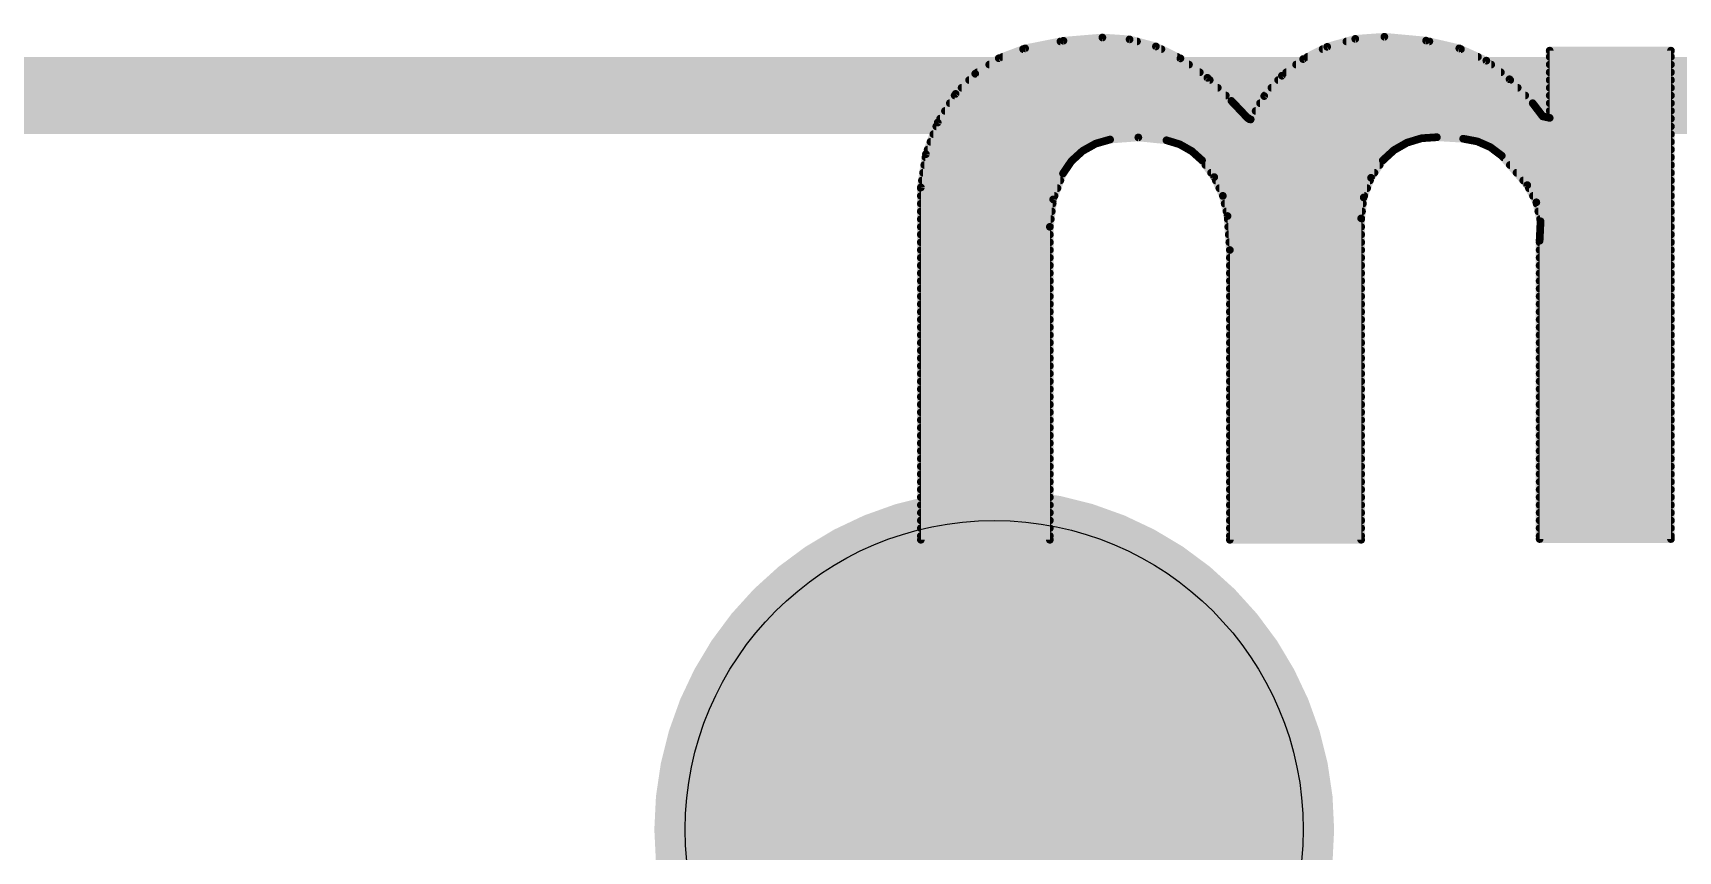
# Model space of a CAD drawing. Extents: x -128 to 56, y -3 to 18.
# Drawn here: x 15.13 to 20.54, y 10.22 to 12.91 of the extents above; entities that cross this region are included whole.
import ezdxf

# ---------------------------------------------------------------- set-up
doc = ezdxf.new("R2010")
doc.units = 0
for name, color, linetype in [('16', 132, 'CONTINUOUS'), ('20', 53, 'CONTINUOUS'), ('22', 53, 'CONTINUOUS'), ('29', 253, 'CONTINUOUS'), ('30', 253, 'CONTINUOUS')]:
    doc.layers.add(name, color=color, linetype=linetype)

msp = doc.modelspace()

# ---------------------------------------------------------------- linework, layer by layer
at = {"layer": '16', "const_width": 0.254}
msp.add_lwpolyline([(44.45, 12.7), (5.08, 12.7)], dxfattribs=at)
at = {"layer": '20'}
msp.add_circle((18.288, 10.287), 1.016, dxfattribs=at)
at = {"layer": '22', "const_width": 0.0254}
for points in [[(18.5156, 12.8798), (18.3896, 12.8549)], [(18.5056, 12.8778), (18.7575, 12.8778)], [(18.6436, 12.8905), (18.5156, 12.8798)], [(18.733, 12.8844), (18.6436, 12.8905)], [(18.8196, 12.8612), (18.733, 12.8844)], [(19.475, 12.8861), (19.3827, 12.86)], [(19.4458, 12.8778), (19.7187, 12.8778)], [(19.5707, 12.893), (19.475, 12.8861)], [(19.7079, 12.8803), (19.5707, 12.893)], [(19.8171, 12.8549), (19.7079, 12.8803)], [(18.303, 12.8222), (18.2255, 12.7715)], [(18.3896, 12.8549), (18.303, 12.8222)], [(18.3156, 12.827), (18.8897, 12.827)], [(18.383, 12.8524), (18.8376, 12.8524)], [(18.9001, 12.8219), (18.8196, 12.8612)], [(18.989, 12.7581), (18.9001, 12.8219)], [(19.3037, 12.8197), (19.2339, 12.765)], [(19.3827, 12.86), (19.3037, 12.8197)], [(19.3181, 12.827), (19.8785, 12.827)], [(19.3678, 12.8524), (19.8226, 12.8524)], [(19.906, 12.8145), (19.8171, 12.8549)], [(19.9822, 12.7533), (19.906, 12.8145)], [(20.513, 12.8473), (20.1143, 12.8473)], [(20.1143, 12.8473), (20.1143, 12.6263)], [(20.1143, 12.827), (20.513, 12.827)], [(20.513, 11.242), (20.513, 12.8473)], [(18.2255, 12.7715), (18.161, 12.7051)], [(18.2327, 12.7762), (18.9638, 12.7762)], [(18.2715, 12.8016), (18.9284, 12.8016)], [(19.0678, 12.6822), (18.989, 12.7581)], [(19.2339, 12.765), (19.1757, 12.6981)], [(19.2481, 12.7762), (19.9537, 12.7762)], [(19.2806, 12.8016), (19.9221, 12.8016)], [(20.1143, 12.8016), (20.513, 12.8016)], [(20.1143, 12.7762), (20.513, 12.7762)], [(18.161, 12.7051), (18.1022, 12.6112)], [(18.1578, 12.7), (19.0493, 12.7)], [(18.1807, 12.7254), (19.023, 12.7254)], [(18.2054, 12.7508), (18.9966, 12.7508)], [(19.1773, 12.7), (20.0338, 12.7)], [(19.1994, 12.7254), (20.0092, 12.7254)], [(19.2215, 12.7508), (19.9846, 12.7508)], [(20.0584, 12.6746), (19.9822, 12.7533)], [(20.1143, 12.7508), (20.513, 12.7508)], [(20.1143, 12.7254), (20.513, 12.7254)], [(20.1143, 12.7), (20.513, 12.7)], [(18.126, 12.6492), (19.0991, 12.6492)], [(18.1419, 12.6746), (19.075, 12.6746)], [(19.1135, 12.634), (19.0678, 12.6822)], [(19.1757, 12.6981), (19.1313, 12.6213)], [(19.1474, 12.6492), (20.0778, 12.6492)], [(19.1621, 12.6746), (20.0584, 12.6746)], [(20.0914, 12.6314), (20.0584, 12.6746)], [(20.1143, 12.6746), (20.513, 12.6746)], [(20.1143, 12.6492), (20.513, 12.6492)], [(18.1022, 12.6112), (18.0635, 12.5073)], [(18.0974, 12.5984), (20.513, 12.5984)], [(18.1101, 12.6238), (19.1242, 12.6238)], [(19.1226, 12.6249), (19.1135, 12.634)], [(19.1266, 12.6222), (19.1226, 12.6249)], [(19.1313, 12.6213), (19.1266, 12.6222)], [(19.1327, 12.6238), (20.513, 12.6238)], [(20.1143, 12.6263), (20.0914, 12.6314)], [(18.0785, 12.5476), (18.6424, 12.5476)], [(18.088, 12.573), (20.513, 12.573)], [(18.5784, 12.5176), (18.6215, 12.5417)], [(18.6215, 12.5417), (18.669, 12.5552)], [(18.669, 12.5552), (18.7618, 12.5622)], [(18.7618, 12.5622), (18.8544, 12.5527)], [(18.8544, 12.5527), (18.8979, 12.5394)], [(18.871, 12.5476), (19.654, 12.5476)], [(18.8979, 12.5394), (18.9375, 12.517)], [(19.6024, 12.5204), (19.6457, 12.5451)], [(19.6457, 12.5451), (19.6936, 12.5595)], [(19.6936, 12.5595), (19.7434, 12.5628)], [(19.7434, 12.5628), (19.8298, 12.5578)], [(19.8298, 12.5578), (19.8761, 12.5491)], [(19.8761, 12.5491), (19.9192, 12.5302)], [(19.8796, 12.5476), (20.513, 12.5476)], [(18.0635, 12.5073), (18.0467, 12.3977)], [(18.0619, 12.4968), (18.5556, 12.4968)], [(18.0691, 12.5222), (18.5867, 12.5222)], [(18.5141, 12.4435), (18.5419, 12.4843)], [(18.5419, 12.4843), (18.5784, 12.5176)], [(18.9282, 12.5222), (19.6055, 12.5222)], [(18.9375, 12.517), (18.9713, 12.4866)], [(18.9599, 12.4968), (19.5767, 12.4968)], [(18.9713, 12.4866), (19.0114, 12.4317)], [(19.5269, 12.4294), (19.5656, 12.4866)], [(19.5656, 12.4866), (19.6024, 12.5204)], [(19.9192, 12.5302), (19.9568, 12.5019)], [(19.9298, 12.5222), (20.513, 12.5222)], [(19.9568, 12.5019), (20.0406, 12.4054)], [(19.9612, 12.4968), (20.513, 12.4968)], [(18.0541, 12.446), (18.5158, 12.446)], [(18.058, 12.4714), (18.5331, 12.4714)], [(18.4819, 12.3585), (18.5141, 12.4435)], [(18.9824, 12.4714), (19.5553, 12.4714)], [(19.0009, 12.446), (19.5381, 12.446)], [(19.0114, 12.4317), (19.0397, 12.37)], [(19.5027, 12.3647), (19.5269, 12.4294)], [(19.9833, 12.4714), (20.513, 12.4714)], [(20.0053, 12.446), (20.513, 12.446)], [(18.0467, 12.3977), (18.0467, 11.2395)], [(18.0467, 12.3952), (18.4958, 12.3952)], [(18.0502, 12.4206), (18.5054, 12.4206)], [(19.0165, 12.4206), (19.5236, 12.4206)], [(19.0281, 12.3952), (19.5141, 12.3952)], [(20.0274, 12.4206), (20.513, 12.4206)], [(20.0406, 12.4054), (20.0704, 12.3488)], [(20.046, 12.3952), (20.513, 12.3952)], [(18.0467, 12.3698), (18.4861, 12.3698)], [(18.0467, 12.3444), (18.4801, 12.3444)], [(18.4709, 12.2682), (18.4819, 12.3585)], [(19.0397, 12.37), (19.0551, 12.3038)], [(19.0397, 12.3698), (19.5046, 12.3698)], [(19.0456, 12.3444), (19.5003, 12.3444)], [(19.4945, 12.2961), (19.5027, 12.3647)], [(20.0594, 12.3698), (20.513, 12.3698)], [(20.0704, 12.3488), (20.0843, 12.2864)], [(20.0714, 12.3444), (20.513, 12.3444)], [(18.0467, 12.319), (18.4771, 12.319)], [(18.0467, 12.2936), (18.474, 12.2936)], [(18.0467, 12.2682), (18.4709, 12.2682)], [(18.4709, 11.2395), (18.4709, 12.2682)], [(19.0516, 12.319), (19.4972, 12.319)], [(19.0551, 12.3038), (19.0627, 12.192)], [(19.0558, 12.2936), (19.4945, 12.2936)], [(19.0575, 12.2682), (19.4945, 12.2682)], [(19.4945, 11.2395), (19.4945, 12.2961)], [(20.077, 12.319), (20.513, 12.319)], [(20.0843, 12.2864), (20.0812, 12.2225)], [(20.0827, 12.2936), (20.513, 12.2936)], [(20.0834, 12.2682), (20.513, 12.2682)], [(18.0467, 12.2428), (18.4709, 12.2428)], [(18.0467, 12.2174), (18.4709, 12.2174)], [(19.0592, 12.2428), (19.4945, 12.2428)], [(19.061, 12.2174), (19.4945, 12.2174)], [(20.0812, 12.2225), (20.0812, 11.242)], [(20.0812, 12.2174), (20.513, 12.2174)], [(20.0822, 12.2428), (20.513, 12.2428)], [(18.0467, 12.192), (18.4709, 12.192)], [(18.0467, 12.1666), (18.4709, 12.1666)], [(19.0627, 12.192), (19.0627, 11.2395)], [(19.0627, 12.192), (19.4945, 12.192)], [(19.0627, 12.1666), (19.4945, 12.1666)], [(20.0812, 12.192), (20.513, 12.192)], [(20.0812, 12.1666), (20.513, 12.1666)], [(18.0467, 12.1412), (18.4709, 12.1412)], [(18.0467, 12.1158), (18.4709, 12.1158)], [(19.0627, 12.1412), (19.4945, 12.1412)], [(19.0627, 12.1158), (19.4945, 12.1158)], [(20.0812, 12.1412), (20.513, 12.1412)], [(20.0812, 12.1158), (20.513, 12.1158)], [(18.0467, 12.0904), (18.4709, 12.0904)], [(18.0467, 12.065), (18.4709, 12.065)], [(19.0627, 12.0904), (19.4945, 12.0904)], [(19.0627, 12.065), (19.4945, 12.065)], [(20.0812, 12.0904), (20.513, 12.0904)], [(20.0812, 12.065), (20.513, 12.065)], [(18.0467, 12.0396), (18.4709, 12.0396)], [(18.0467, 12.0142), (18.4709, 12.0142)], [(19.0627, 12.0396), (19.4945, 12.0396)], [(19.0627, 12.0142), (19.4945, 12.0142)], [(20.0812, 12.0396), (20.513, 12.0396)], [(20.0812, 12.0142), (20.513, 12.0142)], [(18.0467, 11.9888), (18.4709, 11.9888)], [(18.0467, 11.9634), (18.4709, 11.9634)], [(19.0627, 11.9888), (19.4945, 11.9888)], [(19.0627, 11.9634), (19.4945, 11.9634)], [(20.0812, 11.9888), (20.513, 11.9888)], [(20.0812, 11.9634), (20.513, 11.9634)], [(18.0467, 11.938), (18.4709, 11.938)], [(18.0467, 11.9126), (18.4709, 11.9126)], [(19.0627, 11.938), (19.4945, 11.938)], [(19.0627, 11.9126), (19.4945, 11.9126)], [(20.0812, 11.938), (20.513, 11.938)], [(20.0812, 11.9126), (20.513, 11.9126)], [(18.0467, 11.8872), (18.4709, 11.8872)], [(18.0467, 11.8618), (18.4709, 11.8618)], [(18.0467, 11.8364), (18.4709, 11.8364)], [(19.0627, 11.8872), (19.4945, 11.8872)], [(19.0627, 11.8618), (19.4945, 11.8618)], [(19.0627, 11.8364), (19.4945, 11.8364)], [(20.0812, 11.8872), (20.513, 11.8872)], [(20.0812, 11.8618), (20.513, 11.8618)], [(20.0812, 11.8364), (20.513, 11.8364)], [(18.0467, 11.811), (18.4709, 11.811)], [(18.0467, 11.7856), (18.4709, 11.7856)], [(19.0627, 11.811), (19.4945, 11.811)], [(19.0627, 11.7856), (19.4945, 11.7856)], [(20.0812, 11.811), (20.513, 11.811)], [(20.0812, 11.7856), (20.513, 11.7856)], [(18.0467, 11.7602), (18.4709, 11.7602)], [(18.0467, 11.7348), (18.4709, 11.7348)], [(19.0627, 11.7602), (19.4945, 11.7602)], [(19.0627, 11.7348), (19.4945, 11.7348)], [(20.0812, 11.7602), (20.513, 11.7602)], [(20.0812, 11.7348), (20.513, 11.7348)], [(18.0467, 11.7094), (18.4709, 11.7094)], [(18.0467, 11.684), (18.4709, 11.684)], [(19.0627, 11.7094), (19.4945, 11.7094)], [(19.0627, 11.684), (19.4945, 11.684)], [(20.0812, 11.7094), (20.513, 11.7094)], [(20.0812, 11.684), (20.513, 11.684)], [(18.0467, 11.6586), (18.4709, 11.6586)], [(18.0467, 11.6332), (18.4709, 11.6332)], [(19.0627, 11.6586), (19.4945, 11.6586)], [(19.0627, 11.6332), (19.4945, 11.6332)], [(20.0812, 11.6586), (20.513, 11.6586)], [(20.0812, 11.6332), (20.513, 11.6332)], [(18.0467, 11.6078), (18.4709, 11.6078)], [(18.0467, 11.5824), (18.4709, 11.5824)], [(19.0627, 11.6078), (19.4945, 11.6078)], [(19.0627, 11.5824), (19.4945, 11.5824)], [(20.0812, 11.6078), (20.513, 11.6078)], [(20.0812, 11.5824), (20.513, 11.5824)], [(18.0467, 11.557), (18.4709, 11.557)], [(18.0467, 11.5316), (18.4709, 11.5316)], [(19.0627, 11.557), (19.4945, 11.557)], [(19.0627, 11.5316), (19.4945, 11.5316)], [(20.0812, 11.557), (20.513, 11.557)], [(20.0812, 11.5316), (20.513, 11.5316)], [(18.0467, 11.5062), (18.4709, 11.5062)], [(18.0467, 11.4808), (18.4709, 11.4808)], [(18.0467, 11.4554), (18.4709, 11.4554)], [(19.0627, 11.5062), (19.4945, 11.5062)], [(19.0627, 11.4808), (19.4945, 11.4808)], [(19.0627, 11.4554), (19.4945, 11.4554)], [(20.0812, 11.5062), (20.513, 11.5062)], [(20.0812, 11.4808), (20.513, 11.4808)], [(20.0812, 11.4554), (20.513, 11.4554)], [(18.0467, 11.43), (18.4709, 11.43)], [(18.0467, 11.4046), (18.4709, 11.4046)], [(19.0627, 11.43), (19.4945, 11.43)], [(19.0627, 11.4046), (19.4945, 11.4046)], [(20.0812, 11.43), (20.513, 11.43)], [(20.0812, 11.4046), (20.513, 11.4046)], [(18.0467, 11.3792), (18.4709, 11.3792)], [(18.0467, 11.3538), (18.4709, 11.3538)], [(19.0627, 11.3792), (19.4945, 11.3792)], [(19.0627, 11.3538), (19.4945, 11.3538)], [(20.0812, 11.3792), (20.513, 11.3792)], [(20.0812, 11.3538), (20.513, 11.3538)], [(18.0467, 11.3284), (18.4709, 11.3284)], [(18.0467, 11.303), (18.4709, 11.303)], [(19.0627, 11.3284), (19.4945, 11.3284)], [(19.0627, 11.303), (19.4945, 11.303)], [(20.0812, 11.3284), (20.513, 11.3284)], [(20.0812, 11.303), (20.513, 11.303)], [(18.0467, 11.2776), (18.4709, 11.2776)], [(18.0467, 11.2522), (18.4709, 11.2522)], [(18.0467, 11.2395), (18.4709, 11.2395)], [(19.0627, 11.2776), (19.4945, 11.2776)], [(19.0627, 11.2522), (19.4945, 11.2522)], [(19.0627, 11.2395), (19.4945, 11.2395)], [(20.0812, 11.2776), (20.513, 11.2776)], [(20.0812, 11.2522), (20.513, 11.2522)], [(20.0812, 11.242), (20.513, 11.242)]]:
    msp.add_lwpolyline(points, dxfattribs=at)
at = {"layer": '22', "const_width": 0.0127}
for points in [[(18.5056, 12.8841, 1), (18.5056, 12.8715)], [(18.5151, 12.8861, 1), (18.5161, 12.8735)], [(18.5168, 12.8736, 1), (18.5144, 12.886)], [(18.644, 12.8968, 1), (18.6432, 12.8842)], [(18.6441, 12.8842, 1), (18.6431, 12.8968)], [(18.7346, 12.8905, 1), (18.7314, 12.8782)], [(18.7326, 12.878, 1), (18.7334, 12.8907)], [(18.7575, 12.8715, 1), (18.7575, 12.8841)], [(19.4458, 12.8841, 1), (19.4458, 12.8715)], [(19.4746, 12.8924, 1), (19.4755, 12.8797)], [(19.4767, 12.8799, 1), (19.4733, 12.8922)], [(19.5713, 12.8993, 1), (19.5701, 12.8867)], [(19.5712, 12.8867, 1), (19.5702, 12.8993)], [(19.7093, 12.8865, 1), (19.7065, 12.8741)], [(19.7073, 12.874, 1), (19.7085, 12.8866)], [(19.7187, 12.8715, 1), (19.7187, 12.8841)], [(18.3007, 12.8282, 1), (18.3052, 12.8163)], [(18.3064, 12.8169, 1), (18.2995, 12.8276)], [(18.3156, 12.8333, 1), (18.3156, 12.8207)], [(18.383, 12.8588, 1), (18.383, 12.8461)], [(18.3884, 12.8611, 1), (18.3908, 12.8487)], [(18.3918, 12.849, 1), (18.3874, 12.8608)], [(18.8224, 12.8669, 1), (18.8168, 12.8555)], [(18.8179, 12.8551, 1), (18.8212, 12.8673)], [(18.8376, 12.8461, 1), (18.8376, 12.8588)], [(18.8897, 12.8207, 1), (18.8897, 12.8333)], [(18.9038, 12.8271, 1), (18.8964, 12.8167)], [(18.8973, 12.8162, 1), (18.9029, 12.8276)], [(19.3008, 12.8253, 1), (19.3066, 12.814)], [(19.3076, 12.8147, 1), (19.2998, 12.8247)], [(19.3181, 12.8333, 1), (19.3181, 12.8207)], [(19.3678, 12.8588, 1), (19.3678, 12.8461)], [(19.381, 12.8661, 1), (19.3844, 12.8539)], [(19.3856, 12.8543, 1), (19.3798, 12.8657)], [(19.8197, 12.8607, 1), (19.8145, 12.8491)], [(19.8157, 12.8487, 1), (19.8185, 12.8611)], [(19.8226, 12.8461, 1), (19.8226, 12.8588)], [(19.8785, 12.8207, 1), (19.8785, 12.8333)], [(19.91, 12.8194, 1), (19.9021, 12.8095)], [(19.9034, 12.8087, 1), (19.9087, 12.8202)], [(20.1207, 12.8473, 1), (20.1079, 12.8473)], [(20.1143, 12.8537, 1), (20.1143, 12.841)], [(20.1143, 12.8333, 1), (20.1143, 12.8207)], [(20.5194, 12.8473, 1), (20.5067, 12.8473)], [(20.513, 12.841, 1), (20.513, 12.8537)], [(20.513, 12.8207, 1), (20.513, 12.8333)], [(18.222, 12.7768, 1), (18.229, 12.7662)], [(18.2301, 12.7671, 1), (18.221, 12.7759)], [(18.2327, 12.7826, 1), (18.2327, 12.7699)], [(18.2715, 12.8079, 1), (18.2715, 12.7953)], [(18.9284, 12.7953, 1), (18.9284, 12.8079)], [(18.9638, 12.7699, 1), (18.9638, 12.7826)], [(18.9934, 12.7627, 1), (18.9846, 12.7535)], [(18.9853, 12.7529, 1), (18.9927, 12.7633)], [(19.2299, 12.77, 1), (19.2378, 12.76)], [(19.2386, 12.7609, 1), (19.2291, 12.7692)], [(19.2481, 12.7826, 1), (19.2481, 12.7699)], [(19.2806, 12.8079, 1), (19.2806, 12.7953)], [(19.9221, 12.7953, 1), (19.9221, 12.8079)], [(19.9537, 12.7699, 1), (19.9537, 12.7826)], [(19.9868, 12.7577, 1), (19.9776, 12.7489)], [(20.1143, 12.8079, 1), (20.1143, 12.7953)], [(20.1143, 12.7826, 1), (20.1143, 12.7699)], [(20.513, 12.7953, 1), (20.513, 12.8079)], [(20.513, 12.7699, 1), (20.513, 12.7826)], [(18.1578, 12.7064, 1), (18.1578, 12.6937)], [(18.1564, 12.7095, 1), (18.1656, 12.7007)], [(18.1664, 12.7017, 1), (18.1556, 12.7085)], [(18.1807, 12.7317, 1), (18.1807, 12.7191)], [(18.2054, 12.7571, 1), (18.2054, 12.7445)], [(18.9966, 12.7445, 1), (18.9966, 12.7571)], [(19.023, 12.7191, 1), (19.023, 12.7317)], [(19.0493, 12.6937, 1), (19.0493, 12.7064)], [(19.1773, 12.7064, 1), (19.1773, 12.6937)], [(19.1994, 12.7317, 1), (19.1994, 12.7191)], [(19.2215, 12.7571, 1), (19.2215, 12.7445)], [(19.9782, 12.7483, 1), (19.9862, 12.7583)], [(19.9846, 12.7445, 1), (19.9846, 12.7571)], [(20.0092, 12.7191, 1), (20.0092, 12.7317)], [(20.0338, 12.6937, 1), (20.0338, 12.7064)], [(20.1143, 12.7571, 1), (20.1143, 12.7445)], [(20.1143, 12.7317, 1), (20.1143, 12.7191)], [(20.1143, 12.7064, 1), (20.1143, 12.6937)], [(20.513, 12.7445, 1), (20.513, 12.7571)], [(20.513, 12.7191, 1), (20.513, 12.7317)], [(20.513, 12.6937, 1), (20.513, 12.7064)], [(18.126, 12.6555, 1), (18.126, 12.6429)], [(18.1419, 12.6809, 1), (18.1419, 12.6683)], [(19.0724, 12.6866, 1), (19.0632, 12.6778)], [(19.0634, 12.6776, 1), (19.0722, 12.6868)], [(19.075, 12.6683, 1), (19.075, 12.6809)], [(19.0991, 12.6429, 1), (19.0991, 12.6555)], [(19.1474, 12.6555, 1), (19.1474, 12.6429)], [(19.1621, 12.6809, 1), (19.1621, 12.6683)], [(19.1709, 12.7023, 1), (19.1805, 12.6939)], [(19.1812, 12.6949, 1), (19.1702, 12.7013)], [(20.0634, 12.6785, 1), (20.0534, 12.6707)], [(20.0538, 12.6702, 1), (20.063, 12.679)], [(20.0584, 12.6683, 1), (20.0584, 12.6809)], [(20.0778, 12.6429, 1), (20.0778, 12.6555)], [(20.1143, 12.6809, 1), (20.1143, 12.6683)], [(20.1143, 12.6555, 1), (20.1143, 12.6429)], [(20.513, 12.6683, 1), (20.513, 12.6809)], [(20.513, 12.6429, 1), (20.513, 12.6555)], [(18.0974, 12.6047, 1), (18.0974, 12.5921)], [(18.0968, 12.6145, 1), (18.1075, 12.6078)], [(18.1081, 12.6089, 1), (18.0962, 12.6134)], [(18.1101, 12.6302, 1), (18.1101, 12.6175)], [(19.118, 12.6385, 1), (19.109, 12.6295)], [(19.1089, 12.6296, 1), (19.1181, 12.6384)], [(19.1261, 12.6302, 1), (19.1191, 12.6196)], [(19.1181, 12.6204, 1), (19.1271, 12.6294)], [(19.1278, 12.6285, 1), (19.1254, 12.616)], [(19.123, 12.617, 1), (19.1301, 12.6275)], [(19.1242, 12.6175, 1), (19.1242, 12.6302)], [(19.1258, 12.6245, 1), (19.1368, 12.6181)], [(19.1327, 12.6302, 1), (19.1327, 12.6175)], [(19.1301, 12.6151, 1), (19.1325, 12.6275)], [(20.0928, 12.6376, 1), (20.09, 12.6252)], [(20.0864, 12.6275, 1), (20.0964, 12.6353)], [(20.1079, 12.6263, 1), (20.1207, 12.6263)], [(20.1129, 12.6201, 1), (20.1157, 12.6325)], [(20.513, 12.6175, 1), (20.513, 12.6302)], [(20.513, 12.5921, 1), (20.513, 12.6047)], [(18.0785, 12.554, 1), (18.0785, 12.5413)], [(18.088, 12.5793, 1), (18.088, 12.5667)], [(18.6198, 12.5478, 1), (18.6233, 12.5355)], [(18.6246, 12.5361, 1), (18.6184, 12.5472)], [(18.6424, 12.5413, 1), (18.6424, 12.554)], [(18.6685, 12.5615, 1), (18.6695, 12.5489)], [(18.6707, 12.5491, 1), (18.6673, 12.5613)], [(18.7625, 12.5685, 1), (18.7612, 12.5558)], [(18.7623, 12.5558, 1), (18.7613, 12.5685)], [(18.8563, 12.5588, 1), (18.8525, 12.5466)], [(18.8538, 12.5464, 1), (18.855, 12.559)], [(18.871, 12.554, 1), (18.871, 12.5413)], [(18.901, 12.5449, 1), (18.8948, 12.5338)], [(18.896, 12.5333, 1), (18.8997, 12.5454)], [(19.6439, 12.5512, 1), (19.6476, 12.539)], [(19.6489, 12.5396, 1), (19.6426, 12.5506)], [(19.654, 12.5413, 1), (19.654, 12.554)], [(19.6932, 12.5658, 1), (19.694, 12.5532)], [(19.6954, 12.5534, 1), (19.6917, 12.5656)], [(19.7438, 12.5691, 1), (19.743, 12.5565)], [(19.7438, 12.5565, 1), (19.743, 12.5691)], [(19.831, 12.564, 1), (19.8286, 12.5516)], [(19.8294, 12.5515, 1), (19.8302, 12.5641)], [(19.8786, 12.555, 1), (19.8735, 12.5433)], [(19.8796, 12.554, 1), (19.8796, 12.5413)], [(19.8749, 12.5429, 1), (19.8772, 12.5554)], [(20.513, 12.5667, 1), (20.513, 12.5793)], [(20.513, 12.5413, 1), (20.513, 12.554)], [(18.0619, 12.5031, 1), (18.0619, 12.4905)], [(18.0576, 12.5095, 1), (18.0695, 12.505)], [(18.0698, 12.5063, 1), (18.0573, 12.5082)], [(18.0691, 12.5285, 1), (18.0691, 12.5159)], [(18.5472, 12.4807, 1), (18.5367, 12.4879)], [(18.5556, 12.4905, 1), (18.5556, 12.5031)], [(18.5753, 12.5231, 1), (18.5815, 12.512)], [(18.5827, 12.5129, 1), (18.5741, 12.5223)], [(18.5867, 12.5159, 1), (18.5867, 12.5285)], [(18.9282, 12.5285, 1), (18.9282, 12.5159)], [(18.9417, 12.5217, 1), (18.9332, 12.5123)], [(18.9343, 12.5115, 1), (18.9406, 12.5225)], [(18.9599, 12.5031, 1), (18.9599, 12.4905)], [(18.9764, 12.4903, 1), (18.9662, 12.4829)], [(18.9671, 12.4819, 1), (18.9755, 12.4913)], [(19.5613, 12.4913, 1), (19.5699, 12.4819)], [(19.5709, 12.483, 1), (19.5603, 12.4902)], [(19.5767, 12.4905, 1), (19.5767, 12.5031)], [(19.5992, 12.5259, 1), (19.6055, 12.5149)], [(19.6067, 12.5157, 1), (19.5981, 12.5251)], [(19.6055, 12.5159, 1), (19.6055, 12.5285)], [(19.923, 12.5353, 1), (19.9153, 12.5251)], [(19.9166, 12.5244, 1), (19.9217, 12.536)], [(19.9298, 12.5285, 1), (19.9298, 12.5159)], [(19.9616, 12.5061, 1), (19.952, 12.4977)], [(19.953, 12.4968, 1), (19.9606, 12.507)], [(19.9612, 12.5031, 1), (19.9612, 12.4905)], [(20.513, 12.5159, 1), (20.513, 12.5285)], [(20.513, 12.4905, 1), (20.513, 12.5031)], [(18.0541, 12.4523, 1), (18.0541, 12.4397)], [(18.058, 12.4778, 1), (18.058, 12.4651)], [(18.5089, 12.4471, 1), (18.5193, 12.4399)], [(18.52, 12.4412, 1), (18.5082, 12.4458)], [(18.5158, 12.4397, 1), (18.5158, 12.4523)], [(18.5331, 12.4651, 1), (18.5331, 12.4778)], [(18.5377, 12.489, 1), (18.5462, 12.4796)], [(18.9824, 12.4778, 1), (18.9824, 12.4651)], [(19.0009, 12.4523, 1), (19.0009, 12.4397)], [(19.0171, 12.4344, 1), (19.0056, 12.4291)], [(19.0062, 12.428, 1), (19.0165, 12.4355)], [(19.5328, 12.4272, 1), (19.5209, 12.4316)], [(19.5381, 12.4397, 1), (19.5381, 12.4523)], [(19.5553, 12.4651, 1), (19.5553, 12.4778)], [(19.9833, 12.4778, 1), (19.9833, 12.4651)], [(20.0053, 12.4523, 1), (20.0053, 12.4397)], [(20.513, 12.4651, 1), (20.513, 12.4778)], [(20.513, 12.4397, 1), (20.513, 12.4523)], [(18.0467, 12.4016, 1), (18.0467, 12.3889)], [(18.0404, 12.3987, 1), (18.053, 12.3967)], [(18.0531, 12.3977, 1), (18.0404, 12.3977)], [(18.0502, 12.4269, 1), (18.0502, 12.4143)], [(18.4958, 12.3889, 1), (18.4958, 12.4016)], [(18.5054, 12.4143, 1), (18.5054, 12.4269)], [(19.0165, 12.4269, 1), (19.0165, 12.4143)], [(19.0281, 12.4016, 1), (19.0281, 12.3889)], [(19.5141, 12.3889, 1), (19.5141, 12.4016)], [(19.5216, 12.433, 1), (19.5321, 12.4258)], [(19.5236, 12.4143, 1), (19.5236, 12.4269)], [(20.0274, 12.4269, 1), (20.0274, 12.4143)], [(20.0462, 12.4084, 1), (20.035, 12.4024)], [(20.0358, 12.4012, 1), (20.0454, 12.4096)], [(20.046, 12.4016, 1), (20.046, 12.3889)], [(20.513, 12.4143, 1), (20.513, 12.4269)], [(20.513, 12.3889, 1), (20.513, 12.4016)], [(18.0467, 12.3762, 1), (18.0467, 12.3635)], [(18.0467, 12.3507, 1), (18.0467, 12.3381)], [(18.4882, 12.3577, 1), (18.4755, 12.3592)], [(18.4759, 12.3607, 1), (18.4878, 12.3562)], [(18.4801, 12.3381, 1), (18.4801, 12.3507)], [(18.4861, 12.3635, 1), (18.4861, 12.3762)], [(19.0459, 12.3714, 1), (19.0335, 12.3685)], [(19.0397, 12.3762, 1), (19.0397, 12.3635)], [(19.0339, 12.3673, 1), (19.0454, 12.3726)], [(19.0456, 12.3507, 1), (19.0456, 12.3381)], [(19.509, 12.3639, 1), (19.4964, 12.3654)], [(19.4968, 12.3669, 1), (19.5087, 12.3625)], [(19.5003, 12.3381, 1), (19.5003, 12.3507)], [(19.5046, 12.3635, 1), (19.5046, 12.3762)], [(20.0594, 12.3762, 1), (20.0594, 12.3635)], [(20.0766, 12.3502, 1), (20.0642, 12.3474)], [(20.0648, 12.3459, 1), (20.076, 12.3518)], [(20.0714, 12.3507, 1), (20.0714, 12.3381)], [(20.513, 12.3635, 1), (20.513, 12.3762)], [(20.513, 12.3381, 1), (20.513, 12.3507)], [(18.0467, 12.3254, 1), (18.0467, 12.3127)], [(18.0467, 12.3, 1), (18.0467, 12.2873)], [(18.0467, 12.2745, 1), (18.0467, 12.2619)], [(18.4773, 12.2682, 1), (18.4645, 12.2682)], [(18.4709, 12.2619, 1), (18.4709, 12.2745)], [(18.474, 12.2873, 1), (18.474, 12.3)], [(18.4771, 12.3127, 1), (18.4771, 12.3254)], [(19.0516, 12.3254, 1), (19.0516, 12.3127)], [(19.0614, 12.3042, 1), (19.0488, 12.3034)], [(19.0489, 12.3024, 1), (19.0613, 12.3052)], [(19.0558, 12.3, 1), (19.0558, 12.2873)], [(19.0575, 12.2745, 1), (19.0575, 12.2619)], [(19.5009, 12.2961, 1), (19.4882, 12.2961)], [(19.4882, 12.2969, 1), (19.5008, 12.2953)], [(19.4945, 12.2873, 1), (19.4945, 12.3)], [(19.4945, 12.2619, 1), (19.4945, 12.2745)], [(19.4972, 12.3127, 1), (19.4972, 12.3254)], [(20.077, 12.3254, 1), (20.077, 12.3127)], [(20.0827, 12.3, 1), (20.0827, 12.2873)], [(20.0834, 12.2745, 1), (20.0834, 12.2619)], [(20.0906, 12.2861, 1), (20.0779, 12.2867)], [(20.0781, 12.285, 1), (20.0905, 12.2878)], [(20.513, 12.3127, 1), (20.513, 12.3254)], [(20.513, 12.2873, 1), (20.513, 12.3)], [(20.513, 12.2619, 1), (20.513, 12.2745)], [(18.0467, 12.2492, 1), (18.0467, 12.2365)], [(18.0467, 12.2238, 1), (18.0467, 12.2111)], [(18.4646, 12.269, 1), (18.4772, 12.2674)], [(18.4709, 12.2365, 1), (18.4709, 12.2492)], [(18.4709, 12.2111, 1), (18.4709, 12.2238)], [(19.0592, 12.2492, 1), (19.0592, 12.2365)], [(19.061, 12.2238, 1), (19.061, 12.2111)], [(19.4945, 12.2365, 1), (19.4945, 12.2492)], [(19.4945, 12.2111, 1), (19.4945, 12.2238)], [(20.0876, 12.2225, 1), (20.0749, 12.2225)], [(20.0812, 12.2238, 1), (20.0812, 12.2111)], [(20.0749, 12.2228, 1), (20.0875, 12.2222)], [(20.0822, 12.2492, 1), (20.0822, 12.2365)], [(20.513, 12.2365, 1), (20.513, 12.2492)], [(20.513, 12.2111, 1), (20.513, 12.2238)], [(18.0467, 12.173, 1), (18.0467, 12.1603)], [(18.0467, 12.1983, 1), (18.0467, 12.1857)], [(18.4709, 12.1857, 1), (18.4709, 12.1983)], [(18.4709, 12.1603, 1), (18.4709, 12.173)], [(19.0691, 12.192, 1), (19.0563, 12.192)], [(19.0627, 12.1983, 1), (19.0627, 12.1857)], [(19.0564, 12.1916, 1), (19.069, 12.1924)], [(19.0627, 12.173, 1), (19.0627, 12.1603)], [(19.4945, 12.1857, 1), (19.4945, 12.1983)], [(19.4945, 12.1603, 1), (19.4945, 12.173)], [(20.0812, 12.1983, 1), (20.0812, 12.1857)], [(20.0812, 12.173, 1), (20.0812, 12.1603)], [(20.513, 12.1857, 1), (20.513, 12.1983)], [(20.513, 12.1603, 1), (20.513, 12.173)], [(18.0467, 12.1476, 1), (18.0467, 12.1349)], [(18.0467, 12.1221, 1), (18.0467, 12.1095)], [(18.4709, 12.1349, 1), (18.4709, 12.1476)], [(18.4709, 12.1095, 1), (18.4709, 12.1221)], [(19.0627, 12.1476, 1), (19.0627, 12.1349)], [(19.0627, 12.1221, 1), (19.0627, 12.1095)], [(19.4945, 12.1349, 1), (19.4945, 12.1476)], [(19.4945, 12.1095, 1), (19.4945, 12.1221)], [(20.0812, 12.1476, 1), (20.0812, 12.1349)], [(20.0812, 12.1221, 1), (20.0812, 12.1095)], [(20.513, 12.1349, 1), (20.513, 12.1476)], [(20.513, 12.1095, 1), (20.513, 12.1221)], [(18.0467, 12.0968, 1), (18.0467, 12.0841)], [(18.0467, 12.0714, 1), (18.0467, 12.0587)], [(18.4709, 12.0841, 1), (18.4709, 12.0968)], [(18.4709, 12.0587, 1), (18.4709, 12.0714)], [(19.0627, 12.0968, 1), (19.0627, 12.0841)], [(19.0627, 12.0714, 1), (19.0627, 12.0587)], [(19.4945, 12.0841, 1), (19.4945, 12.0968)], [(19.4945, 12.0587, 1), (19.4945, 12.0714)], [(20.0812, 12.0968, 1), (20.0812, 12.0841)], [(20.0812, 12.0714, 1), (20.0812, 12.0587)], [(20.513, 12.0841, 1), (20.513, 12.0968)], [(20.513, 12.0587, 1), (20.513, 12.0714)], [(18.0467, 12.0206, 1), (18.0467, 12.0079)], [(18.0467, 12.0459, 1), (18.0467, 12.0333)], [(18.4709, 12.0333, 1), (18.4709, 12.0459)], [(18.4709, 12.0079, 1), (18.4709, 12.0206)], [(19.0627, 12.0459, 1), (19.0627, 12.0333)], [(19.0627, 12.0206, 1), (19.0627, 12.0079)], [(19.4945, 12.0333, 1), (19.4945, 12.0459)], [(19.4945, 12.0079, 1), (19.4945, 12.0206)], [(20.0812, 12.0459, 1), (20.0812, 12.0333)], [(20.0812, 12.0206, 1), (20.0812, 12.0079)], [(20.513, 12.0333, 1), (20.513, 12.0459)], [(20.513, 12.0079, 1), (20.513, 12.0206)], [(18.0467, 11.9952, 1), (18.0467, 11.9825)], [(18.0467, 11.9697, 1), (18.0467, 11.9571)], [(18.4709, 11.9825, 1), (18.4709, 11.9952)], [(18.4709, 11.9571, 1), (18.4709, 11.9697)], [(19.0627, 11.9952, 1), (19.0627, 11.9825)], [(19.0627, 11.9697, 1), (19.0627, 11.9571)], [(19.4945, 11.9825, 1), (19.4945, 11.9952)], [(19.4945, 11.9571, 1), (19.4945, 11.9697)], [(20.0812, 11.9952, 1), (20.0812, 11.9825)], [(20.0812, 11.9697, 1), (20.0812, 11.9571)], [(20.513, 11.9825, 1), (20.513, 11.9952)], [(20.513, 11.9571, 1), (20.513, 11.9697)], [(18.0467, 11.9444, 1), (18.0467, 11.9317)], [(18.0467, 11.919, 1), (18.0467, 11.9063)], [(18.4709, 11.9317, 1), (18.4709, 11.9444)], [(18.4709, 11.9063, 1), (18.4709, 11.919)], [(19.0627, 11.9444, 1), (19.0627, 11.9317)], [(19.0627, 11.919, 1), (19.0627, 11.9063)], [(19.4945, 11.9317, 1), (19.4945, 11.9444)], [(19.4945, 11.9063, 1), (19.4945, 11.919)], [(20.0812, 11.9444, 1), (20.0812, 11.9317)], [(20.0812, 11.919, 1), (20.0812, 11.9063)], [(20.513, 11.9317, 1), (20.513, 11.9444)], [(20.513, 11.9063, 1), (20.513, 11.919)], [(18.0467, 11.8428, 1), (18.0467, 11.8301)], [(18.0467, 11.8935, 1), (18.0467, 11.8809)], [(18.0467, 11.8681, 1), (18.0467, 11.8555)], [(18.4709, 11.8809, 1), (18.4709, 11.8935)], [(18.4709, 11.8555, 1), (18.4709, 11.8681)], [(18.4709, 11.8301, 1), (18.4709, 11.8428)], [(19.0627, 11.8935, 1), (19.0627, 11.8809)], [(19.0627, 11.8681, 1), (19.0627, 11.8555)], [(19.0627, 11.8428, 1), (19.0627, 11.8301)], [(19.4945, 11.8809, 1), (19.4945, 11.8935)], [(19.4945, 11.8555, 1), (19.4945, 11.8681)], [(19.4945, 11.8301, 1), (19.4945, 11.8428)], [(20.0812, 11.8935, 1), (20.0812, 11.8809)], [(20.0812, 11.8681, 1), (20.0812, 11.8555)], [(20.0812, 11.8428, 1), (20.0812, 11.8301)], [(20.513, 11.8809, 1), (20.513, 11.8935)], [(20.513, 11.8555, 1), (20.513, 11.8681)], [(20.513, 11.8301, 1), (20.513, 11.8428)], [(18.0467, 11.8173, 1), (18.0467, 11.8047)], [(18.0467, 11.7919, 1), (18.0467, 11.7793)], [(18.4709, 11.8047, 1), (18.4709, 11.8173)], [(18.4709, 11.7793, 1), (18.4709, 11.7919)], [(19.0627, 11.8173, 1), (19.0627, 11.8047)], [(19.0627, 11.7919, 1), (19.0627, 11.7793)], [(19.4945, 11.8047, 1), (19.4945, 11.8173)], [(19.4945, 11.7793, 1), (19.4945, 11.7919)], [(20.0812, 11.8173, 1), (20.0812, 11.8047)], [(20.0812, 11.7919, 1), (20.0812, 11.7793)], [(20.513, 11.8047, 1), (20.513, 11.8173)], [(20.513, 11.7793, 1), (20.513, 11.7919)], [(18.0467, 11.7666, 1), (18.0467, 11.7539)], [(18.0467, 11.7411, 1), (18.0467, 11.7285)], [(18.4709, 11.7539, 1), (18.4709, 11.7666)], [(18.4709, 11.7285, 1), (18.4709, 11.7411)], [(19.0627, 11.7666, 1), (19.0627, 11.7539)], [(19.0627, 11.7411, 1), (19.0627, 11.7285)], [(19.4945, 11.7539, 1), (19.4945, 11.7666)], [(19.4945, 11.7285, 1), (19.4945, 11.7411)], [(20.0812, 11.7666, 1), (20.0812, 11.7539)], [(20.0812, 11.7411, 1), (20.0812, 11.7285)], [(20.513, 11.7539, 1), (20.513, 11.7666)], [(20.513, 11.7285, 1), (20.513, 11.7411)], [(18.0467, 11.6904, 1), (18.0467, 11.6777)], [(18.0467, 11.7157, 1), (18.0467, 11.7031)], [(18.4709, 11.7031, 1), (18.4709, 11.7157)], [(18.4709, 11.6777, 1), (18.4709, 11.6904)], [(19.0627, 11.7157, 1), (19.0627, 11.7031)], [(19.0627, 11.6904, 1), (19.0627, 11.6777)], [(19.4945, 11.7031, 1), (19.4945, 11.7157)], [(19.4945, 11.6777, 1), (19.4945, 11.6904)], [(20.0812, 11.7157, 1), (20.0812, 11.7031)], [(20.0812, 11.6904, 1), (20.0812, 11.6777)], [(20.513, 11.7031, 1), (20.513, 11.7157)], [(20.513, 11.6777, 1), (20.513, 11.6904)], [(18.0467, 11.6649, 1), (18.0467, 11.6523)], [(18.0467, 11.6395, 1), (18.0467, 11.6269)], [(18.4709, 11.6523, 1), (18.4709, 11.6649)], [(18.4709, 11.6269, 1), (18.4709, 11.6395)], [(19.0627, 11.6649, 1), (19.0627, 11.6523)], [(19.0627, 11.6395, 1), (19.0627, 11.6269)], [(19.4945, 11.6523, 1), (19.4945, 11.6649)], [(19.4945, 11.6269, 1), (19.4945, 11.6395)], [(20.0812, 11.6649, 1), (20.0812, 11.6523)], [(20.0812, 11.6395, 1), (20.0812, 11.6269)], [(20.513, 11.6523, 1), (20.513, 11.6649)], [(20.513, 11.6269, 1), (20.513, 11.6395)], [(18.0467, 11.6142, 1), (18.0467, 11.6015)], [(18.0467, 11.5887, 1), (18.0467, 11.5761)], [(18.4709, 11.6015, 1), (18.4709, 11.6142)], [(18.4709, 11.5761, 1), (18.4709, 11.5887)], [(19.0627, 11.6142, 1), (19.0627, 11.6015)], [(19.0627, 11.5887, 1), (19.0627, 11.5761)], [(19.4945, 11.6015, 1), (19.4945, 11.6142)], [(19.4945, 11.5761, 1), (19.4945, 11.5887)], [(20.0812, 11.6142, 1), (20.0812, 11.6015)], [(20.0812, 11.5887, 1), (20.0812, 11.5761)], [(20.513, 11.6015, 1), (20.513, 11.6142)], [(20.513, 11.5761, 1), (20.513, 11.5887)], [(18.0467, 11.538, 1), (18.0467, 11.5253)], [(18.0467, 11.5633, 1), (18.0467, 11.5507)], [(18.4709, 11.5507, 1), (18.4709, 11.5633)], [(18.4709, 11.5253, 1), (18.4709, 11.538)], [(19.0627, 11.5633, 1), (19.0627, 11.5507)], [(19.0627, 11.538, 1), (19.0627, 11.5253)], [(19.4945, 11.5507, 1), (19.4945, 11.5633)], [(19.4945, 11.5253, 1), (19.4945, 11.538)], [(20.0812, 11.5633, 1), (20.0812, 11.5507)], [(20.0812, 11.538, 1), (20.0812, 11.5253)], [(20.513, 11.5507, 1), (20.513, 11.5633)], [(20.513, 11.5253, 1), (20.513, 11.538)], [(18.0467, 11.4618, 1), (18.0467, 11.4491)], [(18.0467, 11.5125, 1), (18.0467, 11.4999)], [(18.0467, 11.4871, 1), (18.0467, 11.4745)], [(18.4709, 11.4999, 1), (18.4709, 11.5125)], [(18.4709, 11.4745, 1), (18.4709, 11.4871)], [(18.4709, 11.4491, 1), (18.4709, 11.4618)], [(19.0627, 11.5125, 1), (19.0627, 11.4999)], [(19.0627, 11.4871, 1), (19.0627, 11.4745)], [(19.0627, 11.4618, 1), (19.0627, 11.4491)], [(19.4945, 11.4999, 1), (19.4945, 11.5125)], [(19.4945, 11.4745, 1), (19.4945, 11.4871)], [(19.4945, 11.4491, 1), (19.4945, 11.4618)], [(20.0812, 11.5125, 1), (20.0812, 11.4999)], [(20.0812, 11.4871, 1), (20.0812, 11.4745)], [(20.0812, 11.4618, 1), (20.0812, 11.4491)], [(20.513, 11.4999, 1), (20.513, 11.5125)], [(20.513, 11.4745, 1), (20.513, 11.4871)], [(20.513, 11.4491, 1), (20.513, 11.4618)], [(18.0467, 11.4363, 1), (18.0467, 11.4237)], [(18.0467, 11.4109, 1), (18.0467, 11.3983)], [(18.4709, 11.4237, 1), (18.4709, 11.4363)], [(18.4709, 11.3983, 1), (18.4709, 11.4109)], [(19.0627, 11.4363, 1), (19.0627, 11.4237)], [(19.0627, 11.4109, 1), (19.0627, 11.3983)], [(19.4945, 11.4237, 1), (19.4945, 11.4363)], [(19.4945, 11.3983, 1), (19.4945, 11.4109)], [(20.0812, 11.4363, 1), (20.0812, 11.4237)], [(20.0812, 11.4109, 1), (20.0812, 11.3983)], [(20.513, 11.4237, 1), (20.513, 11.4363)], [(20.513, 11.3983, 1), (20.513, 11.4109)], [(18.0467, 11.3856, 1), (18.0467, 11.3729)], [(18.0467, 11.3601, 1), (18.0467, 11.3475)], [(18.4709, 11.3729, 1), (18.4709, 11.3856)], [(18.4709, 11.3475, 1), (18.4709, 11.3601)], [(19.0627, 11.3856, 1), (19.0627, 11.3729)], [(19.0627, 11.3601, 1), (19.0627, 11.3475)], [(19.4945, 11.3729, 1), (19.4945, 11.3856)], [(19.4945, 11.3475, 1), (19.4945, 11.3601)], [(20.0812, 11.3856, 1), (20.0812, 11.3729)], [(20.0812, 11.3601, 1), (20.0812, 11.3475)], [(20.513, 11.3729, 1), (20.513, 11.3856)], [(20.513, 11.3475, 1), (20.513, 11.3601)], [(18.0467, 11.3094, 1), (18.0467, 11.2967)], [(18.0467, 11.3347, 1), (18.0467, 11.3221)], [(18.4709, 11.3221, 1), (18.4709, 11.3347)], [(18.4709, 11.2967, 1), (18.4709, 11.3094)], [(19.0627, 11.3347, 1), (19.0627, 11.3221)], [(19.0627, 11.3094, 1), (19.0627, 11.2967)], [(19.4945, 11.3221, 1), (19.4945, 11.3347)], [(19.4945, 11.2967, 1), (19.4945, 11.3094)], [(20.0812, 11.3347, 1), (20.0812, 11.3221)], [(20.0812, 11.3094, 1), (20.0812, 11.2967)], [(20.513, 11.3221, 1), (20.513, 11.3347)], [(20.513, 11.2967, 1), (20.513, 11.3094)], [(18.0467, 11.284, 1), (18.0467, 11.2713)], [(18.0467, 11.2459, 1), (18.0467, 11.2332)], [(18.0467, 11.2585, 1), (18.0467, 11.2459)], [(18.4709, 11.2713, 1), (18.4709, 11.284)], [(18.4709, 11.2459, 1), (18.4709, 11.2585)], [(18.4709, 11.2332, 1), (18.4709, 11.2459)], [(19.0627, 11.284, 1), (19.0627, 11.2713)], [(19.0627, 11.2585, 1), (19.0627, 11.2459)], [(19.0627, 11.2459, 1), (19.0627, 11.2332)], [(19.4945, 11.2713, 1), (19.4945, 11.284)], [(19.4945, 11.2459, 1), (19.4945, 11.2585)], [(19.4945, 11.2332, 1), (19.4945, 11.2459)], [(20.0812, 11.284, 1), (20.0812, 11.2713)], [(20.0812, 11.2585, 1), (20.0812, 11.2459)], [(20.0812, 11.2484, 1), (20.0812, 11.2357)], [(20.513, 11.2713, 1), (20.513, 11.284)], [(20.513, 11.2459, 1), (20.513, 11.2585)], [(20.513, 11.2357, 1), (20.513, 11.2484)], [(18.0404, 11.2395, 1), (18.0531, 11.2395)], [(18.4645, 11.2395, 1), (18.4773, 11.2395)], [(19.0563, 11.2395, 1), (19.0691, 11.2395)], [(19.4882, 11.2395, 1), (19.5009, 11.2395)], [(20.0749, 11.242, 1), (20.0876, 11.242)], [(20.5067, 11.242, 1), (20.5194, 11.242)]]:
    msp.add_lwpolyline(points, format="xyb", dxfattribs=at)
at = {"layer": '29', "const_width": 1.1176}
msp.add_lwpolyline([(18.288, 9.7282, 1), (18.288, 10.8458, 1), (18.288, 9.7282)], format="xyb", dxfattribs=at)
at = {"layer": '30', "const_width": 1.1176}
msp.add_lwpolyline([(18.288, 9.7282, 1), (18.288, 10.8458, 1), (18.288, 9.7282)], format="xyb", dxfattribs=at)

doc.saveas('drawing.dxf')
